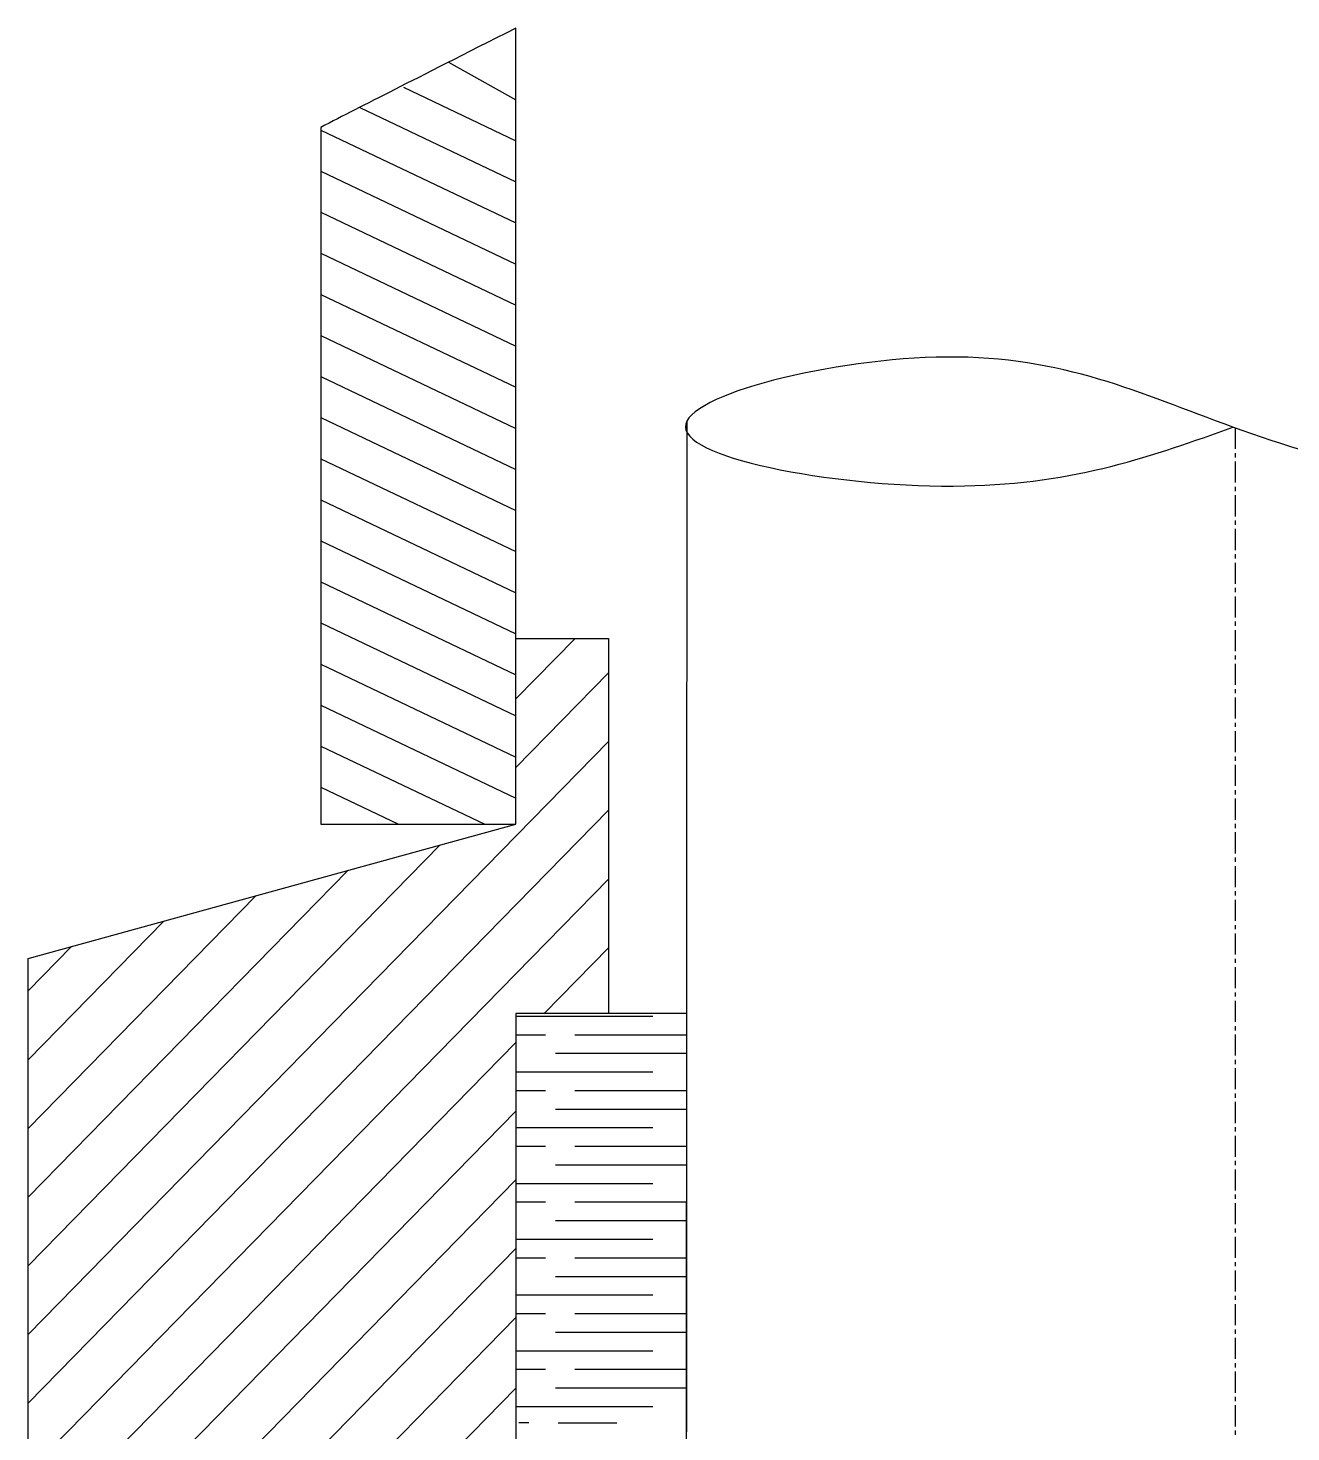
# Model space of a CAD drawing. Header units: millimetres. Extents: x 3739 to 12124, y 1417 to 5764.
# Drawn here: x 4779.1 to 4854, y 4622.8 to 4706.1 of the extents above; entities that cross this region are included whole.
import ezdxf

# ---------------------------------------------------------------- set-up
doc = ezdxf.new("R2010")
doc.units = ezdxf.units.MM
doc.header["$MEASUREMENT"] = 0
doc.linetypes.add('CENTER', pattern=[2, 1.25, -0.25, 0.25, -0.25])

msp = doc.modelspace()

# ---------------------------------------------------------------- linework, layer by layer
at = {"linetype": 'Continuous'}
for p, q in [((4804.0251, 4704.10624), (4808.02844, 4701.87868)), ((4801.35655, 4702.61921), (4808.02844, 4699.44124)), ((4798.76604, 4701.41568), (4808.02844, 4697.00379)), ((4796.4495, 4700.08165), (4808.02844, 4694.56635)), ((4796.4495, 4697.64421), (4808.02844, 4692.1289)), ((4796.4495, 4695.20677), (4808.02844, 4689.69146)), ((4796.4495, 4692.76932), (4808.02844, 4687.25401)), ((4796.4495, 4690.33188), (4808.02844, 4684.81657)), ((4796.4495, 4687.89443), (4808.02844, 4682.37912)), ((4796.4495, 4685.45699), (4808.02844, 4679.94168)), ((4796.4495, 4683.01954), (4808.02844, 4677.50424)), ((4796.4495, 4680.5821), (4808.02844, 4675.06679)), ((4796.4495, 4678.14465), (4808.02844, 4672.62935)), ((4796.4495, 4675.70721), (4808.02844, 4670.1919)), ((4796.4495, 4673.26976), (4808.02844, 4667.75446)), ((4796.4495, 4670.83232), (4808.02844, 4665.31701)), ((4808.02844, 4666.33257), (4811.53946, 4669.91899)), ((4796.4495, 4668.39488), (4808.02844, 4662.87957)), ((4808.02844, 4662.25434), (4813.52844, 4667.87246)), ((4796.4495, 4665.95743), (4808.02844, 4660.44212)), ((4779.08108, 4628.60708), (4813.52844, 4663.79423)), ((4796.4495, 4663.51999), (4806.1732, 4658.88837)), ((4796.4495, 4661.08254), (4801.05598, 4658.88837)), ((4779.08108, 4624.52885), (4813.52844, 4659.716)), ((4779.08108, 4632.6853), (4803.51927, 4657.64833)), ((4779.08108, 4636.76353), (4798.05592, 4656.14588)), ((4779.08108, 4620.45062), (4813.52844, 4655.63777)), ((4779.08108, 4640.84176), (4792.59258, 4654.64344)), ((4779.08108, 4644.91999), (4787.12924, 4653.14099)), ((4779.08108, 4648.99822), (4781.6659, 4651.63855)), ((4809.70375, 4647.65271), (4813.52844, 4651.55955)), ((4816.16024, 4647.48662), (4808.02844, 4647.48662)), ((4779.08108, 4616.37239), (4808.02844, 4645.94143)), ((4809.79182, 4646.38356), (4808.02844, 4646.38356)), ((4818.16004, 4646.38356), (4811.52866, 4646.38356)), ((4808.05498, 4645.2805), (4808.02844, 4645.2805)), ((4818.16004, 4645.2805), (4810.37077, 4645.2805)), ((4816.16024, 4644.17744), (4808.02844, 4644.17744)), ((4809.79182, 4643.07438), (4808.02844, 4643.07438)), ((4818.16004, 4643.07438), (4811.52866, 4643.07438)), ((4779.08108, 4612.29417), (4808.02844, 4641.8632)), ((4808.05498, 4641.97132), (4808.02844, 4641.97132)), ((4818.16004, 4641.97132), (4810.37077, 4641.97132)), ((4816.16024, 4640.86825), (4808.02844, 4640.86825)), ((4809.79182, 4639.76519), (4808.02844, 4639.76519)), ((4818.16004, 4639.76519), (4811.52866, 4639.76519)), ((4808.05498, 4638.66213), (4808.02844, 4638.66213)), ((4818.16004, 4638.66213), (4810.37077, 4638.66213)), ((4779.08108, 4608.21594), (4808.02844, 4637.78497)), ((4816.16024, 4637.55907), (4808.02844, 4637.55907)), ((4809.79182, 4636.45601), (4808.02844, 4636.45601)), ((4818.16004, 4636.45601), (4811.52866, 4636.45601)), ((4808.05498, 4635.35295), (4808.02844, 4635.35295)), ((4818.16004, 4635.35295), (4810.37077, 4635.35295)), ((4816.16024, 4634.24989), (4808.02844, 4634.24989)), ((4779.08108, 4604.13771), (4808.02844, 4633.70675)), ((4809.79182, 4633.14682), (4808.02844, 4633.14682)), ((4818.16004, 4633.14682), (4811.52866, 4633.14682)), ((4808.05498, 4632.04376), (4808.02844, 4632.04376)), ((4818.16004, 4632.04376), (4810.37077, 4632.04376)), ((4816.16024, 4630.9407), (4808.02844, 4630.9407)), ((4779.08108, 4600.05948), (4808.02844, 4629.62852)), ((4809.79182, 4629.83764), (4808.02844, 4629.83764)), ((4818.16004, 4629.83764), (4811.52866, 4629.83764)), ((4808.05498, 4628.73458), (4808.02844, 4628.73458)), ((4818.16004, 4628.73458), (4810.37077, 4628.73458)), ((4816.16024, 4627.63152), (4808.02844, 4627.63152)), ((4809.79182, 4626.52845), (4808.02844, 4626.52845)), ((4818.16004, 4626.52845), (4811.52866, 4626.52845)), ((4779.08108, 4595.98125), (4808.02844, 4625.42539)), ((4808.05498, 4625.42539), (4808.02844, 4625.42539)), ((4818.16004, 4625.42539), (4810.37077, 4625.42539)), ((4816.16024, 4624.32233), (4808.02844, 4624.32233)), ((4808.20375, 4623.38788), (4808.79829, 4623.38558)), ((4810.53512, 4623.37887), (4814.00877, 4623.36545))]:
    msp.add_line(p, q, dxfattribs=at)
for p, q in [((4818.16004, 4682.78395), (4817.89135, 4257.19147)), ((4808.02844, 4658.88837), (4808.02844, 4669.91899)), ((4808.02844, 4669.91899), (4813.52844, 4669.91899)), ((4813.52844, 4669.91899), (4813.52844, 4647.65271)), ((4779.08108, 4650.92771), (4808.02844, 4658.88837)), ((4779.08108, 4570.4336), (4779.08108, 4650.92771)), ((4818.16004, 4647.65271), (4808.02844, 4647.65271)), ((4808.02844, 4647.65271), (4808.02844, 4622.9983)), ((4813.09424, 4647.65271), (4808.02844, 4647.65271)), ((4808.02844, 4647.65271), (4808.02844, 4622.9983)), ((4808.02844, 4647.65271), (4808.02844, 4589.73718)), ((4813.52844, 4647.65271), (4808.02844, 4647.65271)), ((4818.16004, 4622.83446), (4818.16004, 4647.65271)), ((4779.08108, 4605.73638), (4779.08108, 4641.58588))]:
    msp.add_line(p, q)
at = {"linetype": 'CENTER'}
msp.add_line((4850.69457, 4682.41045), (4850.69457, 1952.92477), dxfattribs=at)
msp.add_line((4850.69457, 4682.41045), (4850.69457, 1952.92477), dxfattribs=at)
for points in [[(4808.02844, 4706.13238), (4801.6689, 4702.91863), (4799.0592, 4701.58068), (4796.4495, 4700.24273)], [(4796.4495, 4700.24273), (4796.4495, 4686.45794), (4796.4495, 4672.67316), (4796.4495, 4658.88837)], [(4796.4495, 4658.88837), (4800.30915, 4658.88837), (4804.1688, 4658.88837), (4808.02844, 4658.88837)]]:
    msp.add_open_spline(points, degree=3)
for points, knots in [([(4808.02844, 4658.88837), (4808.02844, 4674.05547), (4808.02844, 4689.22256), (4808.02844, 4704.38966), (4808.02844, 4704.97057), (4808.02844, 4705.55148), (4808.02844, 4706.13238)], [0, 0, 0, 0, 1, 1, 1, 1.03830064, 1.03830064, 1.03830064, 1.03830064]), ([(4883.17998, 4682.45527), (4879.92028, 4680.75073), (4869.09581, 4676.91458), (4849.94085, 4682.07851), (4836.06282, 4688.81936), (4808.96098, 4682.13534), (4836.21444, 4677.27842), (4845.90695, 4680.77357), (4850.5705, 4682.45527)], [0, 0, 0, 0, 24.42101652, 54.96077672, 83.46603445, 111.11843986, 139.35149823, 165.5330861, 165.5330861, 165.5330861, 165.5330861])]:
    msp.add_open_spline(points, degree=3, knots=knots)

doc.saveas('drawing.dxf')
